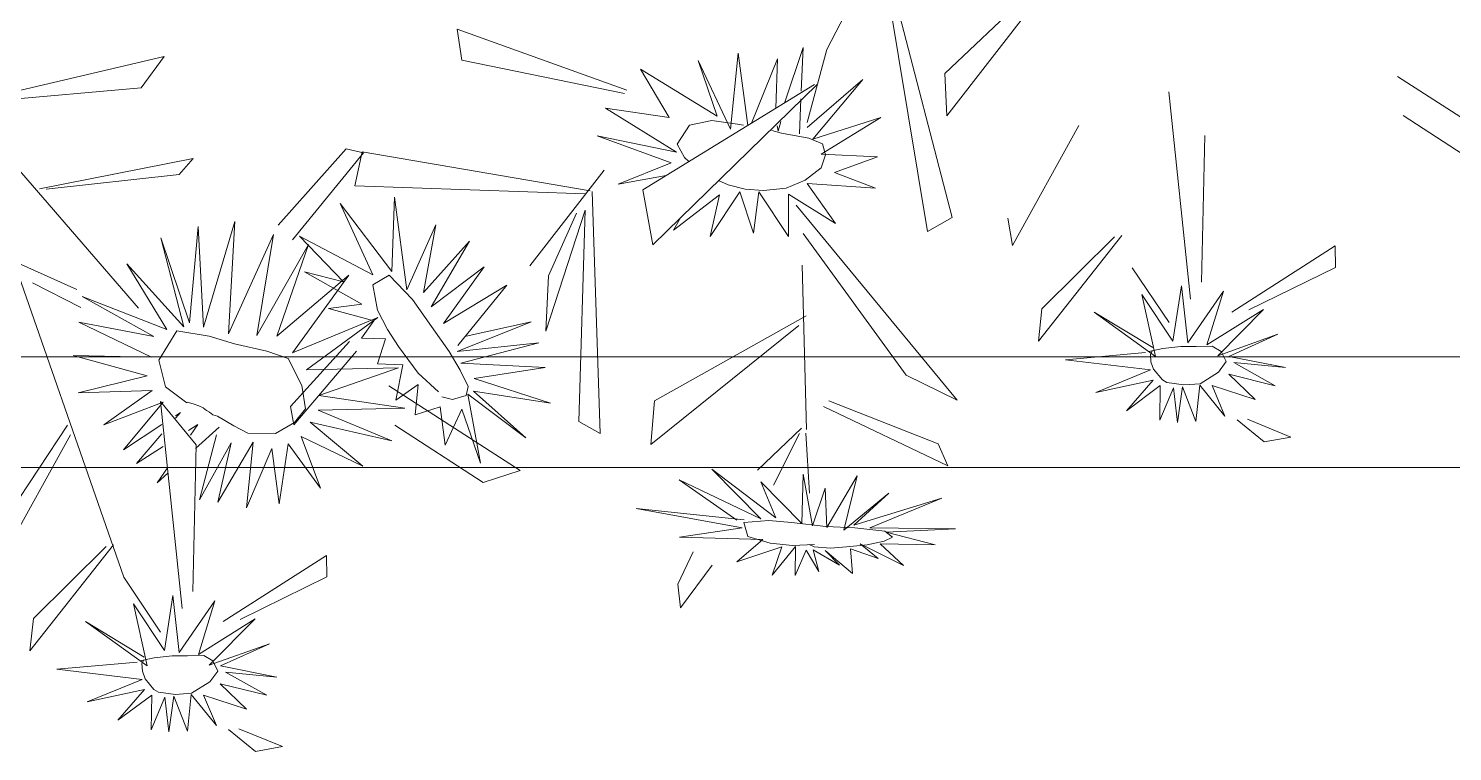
# Model space of a CAD drawing. Header units: inches. Extents: x -173 to 14008, y -3334 to 10368.
# Drawn here: x 5385.27 to 5420.91, y 7033.41 to 7051.51 of the extents above; entities that cross this region are included whole.
import ezdxf

# ---------------------------------------------------------------- set-up
doc = ezdxf.new("R2010")
doc.units = ezdxf.units.IN
doc.header["$MEASUREMENT"] = 0
doc.layers.add('ARREDAMENTO', color=8, linetype='Continuous', lineweight=18)

msp = doc.modelspace()

# ---------------------------------------------------------------- linework, layer by layer
at = {"layer": 'ARREDAMENTO', "linetype": 'Continuous'}
for p, q in [((5405.252, 7050.988), (5408, 7056.259)), ((5408.391, 7046.783), (5406.651, 7053.45)), ((5406.69, 7052.974), (5407.772, 7046.431)), ((5408.201, 7050.381), (5410.334, 7052.4)), ((5410.463, 7052.172), (5408.254, 7049.328)), ((5396.12, 7050.721), (5396.004, 7051.495)), ((5396.004, 7051.495), (5400.248, 7049.971)), ((5388.668, 7050.813), (5383.598, 7049.619)), ((5388.092, 7050.028), (5388.668, 7050.813)), ((5400.189, 7049.888), (5396.12, 7050.721)), ((5402.032, 7050.709), (5402.509, 7049.315)), ((5402.844, 7048.993), (5402.032, 7050.709)), ((5403.035, 7050.895), (5402.844, 7048.993)), ((5403.275, 7049.085), (5403.035, 7050.895)), ((5403.366, 7049.141), (5404.016, 7050.748)), ((5403.974, 7049.514), (5404.016, 7050.748)), ((5404.189, 7049.646), (5404.658, 7051.038)), ((5404.613, 7049.939), (5404.658, 7051.038)), ((5405.252, 7050.988), (5404.758, 7049.155)), ((5400.585, 7050.492), (5401.302, 7049.285)), ((5402.509, 7049.315), (5400.585, 7050.492)), ((5408.254, 7049.328), (5408.201, 7050.381)), ((5383.54, 7049.624), (5388.092, 7050.028)), ((5404.947, 7050.111), (5400.649, 7047.475)), ((5400.896, 7046.099), (5405.014, 7050.12)), ((5406.156, 7050.233), (5404.763, 7049.033)), ((5404.905, 7048.742), (5406.156, 7050.233)), ((5419.53, 7050.31), (5422.819, 7048.198)), ((5387.657, 7037.776), (5383.523, 7049.639)), ((5404.605, 7049.748), (5404.569, 7048.875)), ((5413.812, 7049.924), (5414.354, 7044.74)), ((5388.027, 7044.513), (5383.84, 7049.345)), ((5399.712, 7049.516), (5401.486, 7048.415)), ((5401.302, 7049.285), (5399.712, 7049.516)), ((5406.607, 7049.282), (5404.905, 7048.742)), ((5405.11, 7048.365), (5406.607, 7049.282)), ((5421.893, 7047.891), (5419.676, 7049.33)), ((5401.816, 7049.094), (5401.506, 7048.618)), ((5402.375, 7049.207), (5401.816, 7049.094)), ((5403.014, 7049.114), (5402.375, 7049.207)), ((5403.168, 7049.092), (5403.014, 7049.114)), ((5403.874, 7048.955), (5404.119, 7048.894)), ((5404.036, 7048.939), (5404.009, 7049.078)), ((5404.099, 7049.182), (5404.036, 7048.939)), ((5411.56, 7049.086), (5409.902, 7046.083)), ((5399.507, 7048.827), (5401.357, 7048.145)), ((5401.486, 7048.415), (5399.507, 7048.827)), ((5401.506, 7048.618), (5401.688, 7048.281)), ((5404.803, 7048.766), (5404.119, 7048.894)), ((5405.143, 7048.621), (5404.803, 7048.766)), ((5405.217, 7048.351), (5405.143, 7048.621)), ((5414.627, 7045.163), (5414.707, 7048.835)), ((5389.391, 7048.259), (5385.55, 7047.494)), ((5389.043, 7047.857), (5389.391, 7048.259)), ((5391.519, 7046.587), (5393.221, 7048.501)), ((5393.653, 7048.402), (5391.877, 7046.224)), ((5393.221, 7048.501), (5393.653, 7048.402)), ((5393.626, 7048.424), (5393.436, 7047.572)), ((5399.325, 7047.45), (5393.626, 7048.424)), ((5401.8, 7048.18), (5401.688, 7048.281)), ((5405.109, 7048.021), (5405.217, 7048.351)), ((5406.522, 7048.299), (5405.11, 7048.365)), ((5405.447, 7047.908), (5406.522, 7048.299)), ((5385.719, 7047.488), (5389.043, 7047.857)), ((5397.819, 7045.572), (5399.682, 7047.961)), ((5401.357, 7048.145), (5400.028, 7047.613)), ((5404.712, 7047.712), (5405.109, 7048.021)), ((5406.47, 7047.517), (5405.447, 7047.908)), ((5393.436, 7047.572), (5399.214, 7047.371)), ((5401.235, 7047.834), (5400.028, 7047.613)), ((5402.543, 7047.707), (5402.779, 7047.599)), ((5402.779, 7047.599), (5403.209, 7047.49)), ((5403.666, 7047.46), (5404.237, 7047.512)), ((5404.237, 7047.512), (5404.712, 7047.712)), ((5404.763, 7047.633), (5406.47, 7047.517)), ((5405.465, 7046.626), (5404.763, 7047.633)), ((5394.429, 7047.288), (5394.368, 7045.43)), ((5394.739, 7044.966), (5394.429, 7047.288)), ((5399.383, 7047.431), (5399.581, 7041.371)), ((5400.649, 7047.475), (5400.896, 7046.099)), ((5401.417, 7046.461), (5402.565, 7047.351)), ((5402.328, 7046.304), (5403.077, 7047.419)), ((5402.565, 7047.351), (5402.328, 7046.304)), ((5403.077, 7047.419), (5403.413, 7046.387)), ((5403.209, 7047.49), (5403.666, 7047.46)), ((5403.413, 7046.387), (5403.55, 7047.426)), ((5403.55, 7047.426), (5404.291, 7046.308)), ((5404.291, 7046.308), (5404.295, 7047.363)), ((5404.295, 7047.363), (5405.465, 7046.626)), ((5393.074, 7047.13), (5393.889, 7045.344)), ((5394.368, 7045.43), (5393.074, 7047.13)), ((5399.206, 7046.964), (5398.22, 7043.931)), ((5398.287, 7045.324), (5398.983, 7046.887)), ((5399.042, 7041.675), (5399.206, 7046.964)), ((5401.599, 7046.785), (5401.417, 7046.461)), ((5408.514, 7042.209), (5404.487, 7047.085)), ((5407.772, 7046.431), (5408.391, 7046.783)), ((5389.3, 7044.145), (5389.516, 7046.553)), ((5389.516, 7046.553), (5389.655, 7044.037)), ((5389.655, 7044.037), (5390.435, 7046.678)), ((5390.435, 7046.678), (5390.276, 7043.872)), ((5395.468, 7046.599), (5394.739, 7044.966)), ((5395.159, 7044.901), (5395.468, 7046.599)), ((5409.902, 7046.083), (5409.785, 7046.763)), ((5388.586, 7046.268), (5389.3, 7044.145)), ((5389.164, 7044.046), (5388.586, 7046.268)), ((5390.276, 7043.872), (5391.401, 7046.356)), ((5391.401, 7046.356), (5390.988, 7043.825)), ((5390.988, 7043.825), (5392.284, 7046.105)), ((5392.284, 7046.105), (5391.49, 7043.807)), ((5392.052, 7046.31), (5393.16, 7045.169)), ((5393.889, 7045.344), (5392.052, 7046.31)), ((5396.307, 7046.184), (5395.159, 7044.901)), ((5395.352, 7044.547), (5396.307, 7046.184)), ((5404.658, 7046.377), (5407.237, 7042.835)), ((5412.636, 7046.33), (5410.549, 7043.681)), ((5410.635, 7044.49), (5412.452, 7046.293)), ((5417.969, 7046.069), (5415.384, 7044.413)), ((5417.98, 7045.53), (5417.969, 7046.069)), ((5385.018, 7045.635), (5386.481, 7044.982)), ((5387.732, 7045.621), (5389.164, 7044.046)), ((5388.736, 7043.977), (5387.732, 7045.621)), ((5392.183, 7045.422), (5393.611, 7044.612)), ((5393.16, 7045.169), (5392.183, 7045.422)), ((5396.674, 7045.548), (5395.352, 7044.547)), ((5395.658, 7044.125), (5396.674, 7045.548)), ((5404.743, 7041.474), (5404.634, 7045.589)), ((5412.896, 7045.523), (5413.816, 7044.149)), ((5415.81, 7044.467), (5417.98, 7045.53)), ((5385.373, 7045.148), (5386.586, 7044.53)), ((5391.49, 7043.807), (5393.292, 7045.335)), ((5393.292, 7045.335), (5391.88, 7043.391)), ((5394.296, 7045.339), (5393.891, 7045.096)), ((5393.891, 7045.096), (5394.006, 7044.457)), ((5394.881, 7044.729), (5394.296, 7045.339)), ((5397.245, 7045.089), (5395.658, 7044.125)), ((5396.014, 7043.58), (5397.245, 7045.089)), ((5398.22, 7043.931), (5398.287, 7045.324)), ((5414.124, 7045.066), (5413.913, 7043.688)), ((5414.283, 7043.643), (5414.124, 7045.066)), ((5386.613, 7044.805), (5388.736, 7043.977)), ((5388.406, 7043.799), (5386.613, 7044.805)), ((5395.357, 7044.051), (5394.881, 7044.729)), ((5413.137, 7044.857), (5413.48, 7043.302)), ((5413.913, 7043.688), (5413.137, 7044.857)), ((5415.176, 7044.936), (5414.283, 7043.643)), ((5414.764, 7043.59), (5415.176, 7044.936)), ((5393.611, 7044.612), (5392.783, 7044.504)), ((5392.783, 7044.504), (5393.912, 7044.19)), ((5394.006, 7044.457), (5394.26, 7043.98)), ((5400.94, 7042.191), (5404.735, 7044.321)), ((5410.549, 7043.681), (5410.635, 7044.49)), ((5411.941, 7044.412), (5413.407, 7043.523)), ((5413.48, 7043.302), (5411.941, 7044.412)), ((5416.181, 7044.481), (5414.764, 7043.59)), ((5415.033, 7043.321), (5416.181, 7044.481)), ((5386.534, 7044.163), (5388.406, 7043.799)), ((5388.348, 7043.286), (5386.534, 7044.163)), ((5391.88, 7043.391), (5394.019, 7044.274)), ((5394.019, 7044.274), (5392.229, 7042.971)), ((5393.912, 7044.19), (5393.605, 7043.756)), ((5394.26, 7043.98), (5394.53, 7043.555)), ((5395.803, 7043.424), (5395.357, 7044.051)), ((5395.998, 7043.425), (5397.85, 7044.17)), ((5397.85, 7044.17), (5396.227, 7043.811)), ((5404.552, 7044.081), (5400.844, 7041.099)), ((5391.829, 7042.046), (5393.31, 7043.678)), ((5393.605, 7043.756), (5394.206, 7043.742)), ((5394.206, 7043.742), (5394.006, 7043.117)), ((5398.043, 7043.644), (5395.998, 7043.425)), ((5396.093, 7043.138), (5398.043, 7043.644)), ((5416.54, 7043.856), (5415.033, 7043.321)), ((5415.314, 7043.305), (5416.54, 7043.856)), ((5386.393, 7043.322), (5388.348, 7043.286)), ((5388.241, 7042.814), (5386.393, 7043.322)), ((5393.485, 7043.432), (5391.911, 7041.588)), ((5394.53, 7043.555), (5395.024, 7042.882)), ((5396.074, 7042.957), (5395.803, 7043.424)), ((5413.228, 7043.397), (5411.225, 7043.218)), ((5411.225, 7043.218), (5413.355, 7042.967)), ((5413.661, 7043.503), (5413.308, 7043.428)), ((5413.401, 7043.453), (5413.351, 7043.36)), ((5413.351, 7043.36), (5413.362, 7043.171)), ((5414.107, 7043.555), (5413.661, 7043.503)), ((5414.492, 7043.552), (5414.107, 7043.555)), ((5414.896, 7043.563), (5414.492, 7043.552)), ((5415.124, 7043.427), (5414.896, 7043.563)), ((5415.248, 7043.176), (5415.124, 7043.427)), ((5416.731, 7043.023), (5415.314, 7043.305)), ((5392.229, 7042.971), (5394.531, 7043.018)), ((5394.531, 7043.018), (5392.536, 7042.321)), ((5394.006, 7043.117), (5394.641, 7043.089)), ((5394.641, 7043.089), (5394.464, 7042.204)), ((5395.024, 7042.882), (5395.53, 7042.417)), ((5396.277, 7042.553), (5396.074, 7042.957)), ((5398.207, 7043.023), (5396.093, 7043.138)), ((5396.427, 7042.752), (5398.207, 7043.023)), ((5413.355, 7042.967), (5411.985, 7042.401)), ((5413.362, 7043.171), (5413.43, 7042.983)), ((5413.43, 7042.983), (5413.651, 7042.713)), ((5414.593, 7042.618), (5415.053, 7042.905)), ((5415.053, 7042.905), (5415.248, 7043.176)), ((5415.31, 7042.859), (5416.475, 7042.569)), ((5415.971, 7042.221), (5415.31, 7042.859)), ((5415.441, 7043.15), (5416.731, 7043.023)), ((5416.475, 7042.569), (5415.441, 7043.15)), ((5386.514, 7042.395), (5388.241, 7042.814)), ((5394.291, 7042.563), (5397.58, 7040.451)), ((5394.464, 7042.204), (5395.023, 7042.597)), ((5395.023, 7042.597), (5394.952, 7041.838)), ((5396.229, 7042.326), (5396.277, 7042.553)), ((5398.337, 7042.13), (5396.427, 7042.752)), ((5407.237, 7042.835), (5408.514, 7042.209)), ((5411.985, 7042.401), (5413.417, 7042.709)), ((5413.417, 7042.709), (5412.751, 7041.943)), ((5412.751, 7041.943), (5413.597, 7042.572)), ((5413.597, 7042.572), (5413.582, 7041.706)), ((5413.582, 7041.706), (5413.927, 7042.519)), ((5413.651, 7042.713), (5413.764, 7042.65)), ((5413.764, 7042.65), (5414.188, 7042.59)), ((5413.927, 7042.519), (5414.028, 7041.65)), ((5414.028, 7041.65), (5414.15, 7042.545)), ((5414.15, 7042.545), (5414.49, 7041.673)), ((5414.188, 7042.59), (5414.593, 7042.618)), ((5414.49, 7041.673), (5414.582, 7042.587)), ((5414.582, 7042.587), (5415.215, 7041.811)), ((5414.893, 7042.573), (5415.971, 7042.221)), ((5415.215, 7041.811), (5414.893, 7042.573)), ((5388.371, 7042.447), (5386.514, 7042.395)), ((5387.162, 7041.594), (5388.371, 7042.447)), ((5388.642, 7042.157), (5387.162, 7041.594)), ((5387.647, 7040.967), (5388.642, 7042.157)), ((5388.573, 7042.177), (5389.115, 7036.993)), ((5389.468, 7041.088), (5388.573, 7042.177)), ((5392.536, 7042.321), (5394.687, 7042.008)), ((5395.615, 7042.292), (5395.887, 7042.223)), ((5395.887, 7042.223), (5396.229, 7042.326)), ((5396.266, 7042.36), (5397.715, 7041.263)), ((5396.587, 7040.634), (5396.266, 7042.36)), ((5396.406, 7042.43), (5398.337, 7042.13)), ((5397.715, 7041.263), (5396.406, 7042.43)), ((5400.844, 7041.099), (5400.94, 7042.191)), ((5408.034, 7041.116), (5405.303, 7042.195)), ((5388.948, 7041.816), (5389.073, 7041.898)), ((5388.95, 7041.754), (5389.073, 7041.898)), ((5391.911, 7041.588), (5391.829, 7042.046)), ((5394.687, 7042.008), (5392.52, 7041.958)), ((5392.52, 7041.958), (5394.366, 7041.188)), ((5394.952, 7041.838), (5395.574, 7042.043)), ((5395.574, 7042.043), (5395.704, 7041.085)), ((5395.704, 7041.085), (5396.12, 7041.979)), ((5396.12, 7041.979), (5396.587, 7040.634)), ((5405.169, 7042.052), (5408.278, 7040.566)), ((5384.546, 7039.015), (5386.252, 7041.585)), ((5388.61, 7041.595), (5387.647, 7040.967)), ((5389.274, 7041.448), (5389.513, 7041.601)), ((5389.324, 7041.33), (5389.513, 7041.601)), ((5389.449, 7040.998), (5390.042, 7041.531)), ((5392.321, 7041.66), (5393.642, 7040.553)), ((5394.366, 7041.188), (5392.321, 7041.66)), ((5396.653, 7040.144), (5394.437, 7041.583)), ((5399.581, 7041.371), (5399.042, 7041.675)), ((5403.52, 7040.454), (5404.616, 7041.505)), ((5415.521, 7041.715), (5416.193, 7041.161)), ((5416.865, 7041.283), (5415.78, 7041.732)), ((5386.321, 7041.339), (5384.663, 7038.336)), ((5388.614, 7041.363), (5387.977, 7040.621)), ((5389.388, 7037.416), (5389.468, 7041.088)), ((5389.555, 7039.712), (5389.974, 7041.34)), ((5390.345, 7041.136), (5389.555, 7039.712)), ((5390.892, 7041.159), (5390.013, 7039.655)), ((5390.013, 7039.655), (5390.345, 7041.136)), ((5390.729, 7039.512), (5390.892, 7041.159)), ((5391.774, 7041.113), (5391.546, 7039.616)), ((5392.58, 7040.009), (5391.774, 7041.113)), ((5392.093, 7041.299), (5392.58, 7040.009)), ((5393.642, 7040.553), (5392.093, 7041.299)), ((5404.571, 7041.37), (5403.919, 7040.081)), ((5404.73, 7041.38), (5404.818, 7039.88)), ((5408.278, 7040.566), (5408.034, 7041.116)), ((5416.193, 7041.161), (5416.865, 7041.283)), ((5388.643, 7041.046), (5387.977, 7040.621)), ((5391.361, 7040.999), (5390.729, 7039.512)), ((5391.546, 7039.616), (5391.361, 7040.999)), ((5388.753, 7040.511), (5388.491, 7040.137)), ((5388.759, 7040.378), (5388.491, 7040.137)), ((5397.58, 7040.451), (5396.653, 7040.144)), ((5402.37, 7040.477), (5403.604, 7039.234)), ((5403.979, 7039.264), (5402.37, 7040.477)), ((5401.556, 7040.217), (5402.999, 7039.206)), ((5403.604, 7039.234), (5401.556, 7040.217)), ((5403.598, 7040.166), (5403.979, 7039.264)), ((5404.626, 7039.117), (5403.598, 7040.166)), ((5404.662, 7040.358), (5404.626, 7039.117)), ((5404.895, 7039.064), (5404.662, 7040.358)), ((5405.207, 7040.009), (5404.895, 7039.064)), ((5405.252, 7039.02), (5405.207, 7040.009)), ((5406.007, 7040.318), (5405.252, 7039.02)), ((5405.676, 7038.955), (5406.007, 7040.318)), ((5406.801, 7039.88), (5405.676, 7038.955)), ((5405.924, 7039.081), (5406.801, 7039.88)), ((5408.126, 7039.756), (5405.924, 7039.081)), ((5406.326, 7039.012), (5408.126, 7039.756)), ((5400.482, 7039.493), (5403.136, 7039.012)), ((5403.186, 7039.213), (5400.482, 7039.493)), ((5403.136, 7039.012), (5401.562, 7038.779)), ((5408.474, 7038.991), (5406.326, 7039.012)), ((5406.738, 7038.905), (5408.474, 7038.991)), ((5387.397, 7038.583), (5385.31, 7035.934)), ((5401.562, 7038.779), (5403.646, 7038.72)), ((5403.646, 7038.72), (5402.996, 7038.162)), ((5406.087, 7038.616), (5407.172, 7038.069)), ((5406.535, 7038.248), (5406.087, 7038.616)), ((5406.585, 7038.61), (5407.961, 7038.584)), ((5407.172, 7038.069), (5406.585, 7038.61)), ((5407.961, 7038.584), (5406.738, 7038.905)), ((5385.396, 7036.743), (5387.213, 7038.546)), ((5392.73, 7038.322), (5390.145, 7036.666)), ((5392.741, 7037.783), (5392.73, 7038.322)), ((5401.522, 7037.602), (5401.908, 7038.409)), ((5402.996, 7038.162), (5404.122, 7038.537)), ((5403.881, 7037.829), (5404.47, 7038.548)), ((5404.122, 7038.537), (5403.881, 7037.829)), ((5404.47, 7038.548), (5404.461, 7037.817)), ((5404.461, 7037.817), (5404.731, 7038.452)), ((5404.731, 7038.452), (5405.049, 7037.916)), ((5404.913, 7038.46), (5405.569, 7038.081)), ((5405.049, 7037.916), (5404.913, 7038.46)), ((5405.207, 7038.442), (5405.891, 7037.873)), ((5405.569, 7038.081), (5405.207, 7038.442)), ((5405.843, 7038.485), (5406.535, 7038.248)), ((5405.891, 7037.873), (5405.843, 7038.485)), ((5402.386, 7038.074), (5401.588, 7037.014)), ((5387.657, 7037.776), (5388.577, 7036.402)), ((5390.571, 7036.72), (5392.741, 7037.783)), ((5401.588, 7037.014), (5401.522, 7037.602)), ((5388.885, 7037.319), (5388.674, 7035.941)), ((5389.044, 7035.896), (5388.885, 7037.319)), ((5389.937, 7037.189), (5389.044, 7035.896)), ((5389.525, 7035.843), (5389.937, 7037.189)), ((5387.898, 7037.11), (5388.241, 7035.555)), ((5388.674, 7035.941), (5387.898, 7037.11)), ((5385.31, 7035.934), (5385.396, 7036.743)), ((5386.702, 7036.665), (5388.167, 7035.776)), ((5388.241, 7035.555), (5386.702, 7036.665)), ((5390.942, 7036.734), (5389.525, 7035.843)), ((5389.794, 7035.574), (5390.942, 7036.734)), ((5391.301, 7036.109), (5389.794, 7035.574)), ((5390.075, 7035.558), (5391.301, 7036.109)), ((5388.422, 7035.756), (5388.069, 7035.681)), ((5388.868, 7035.808), (5388.422, 7035.756)), ((5389.253, 7035.805), (5388.868, 7035.808)), ((5389.657, 7035.816), (5389.253, 7035.805)), ((5389.885, 7035.68), (5389.657, 7035.816)), ((5387.989, 7035.65), (5385.985, 7035.471)), ((5385.985, 7035.471), (5388.116, 7035.22)), ((5388.162, 7035.706), (5388.111, 7035.613)), ((5388.111, 7035.613), (5388.123, 7035.424)), ((5388.123, 7035.424), (5388.191, 7035.236)), ((5389.814, 7035.158), (5390.008, 7035.428)), ((5390.008, 7035.428), (5389.885, 7035.68)), ((5391.492, 7035.276), (5390.075, 7035.558)), ((5390.201, 7035.403), (5391.492, 7035.276)), ((5391.236, 7034.822), (5390.201, 7035.403)), ((5388.116, 7035.22), (5386.745, 7034.654)), ((5388.191, 7035.236), (5388.412, 7034.966)), ((5389.354, 7034.871), (5389.814, 7035.158)), ((5390.071, 7035.111), (5391.236, 7034.822)), ((5390.732, 7034.473), (5390.071, 7035.111)), ((5386.745, 7034.654), (5388.178, 7034.962)), ((5388.178, 7034.962), (5387.512, 7034.196)), ((5387.512, 7034.196), (5388.358, 7034.824)), ((5388.358, 7034.824), (5388.343, 7033.959)), ((5388.343, 7033.959), (5388.688, 7034.772)), ((5388.412, 7034.966), (5388.524, 7034.903)), ((5388.524, 7034.903), (5388.949, 7034.843)), ((5388.688, 7034.772), (5388.789, 7033.903)), ((5388.789, 7033.903), (5388.911, 7034.798)), ((5388.911, 7034.798), (5389.25, 7033.926)), ((5388.949, 7034.843), (5389.354, 7034.871)), ((5389.25, 7033.926), (5389.343, 7034.84)), ((5389.343, 7034.84), (5389.976, 7034.064)), ((5389.654, 7034.826), (5390.732, 7034.473)), ((5389.976, 7034.064), (5389.654, 7034.826)), ((5390.282, 7033.968), (5390.954, 7033.414)), ((5391.626, 7033.536), (5390.541, 7033.984)), ((5390.954, 7033.414), (5391.626, 7033.536))]:
    msp.add_line(p, q, dxfattribs=at)
at = {"layer": 'ARREDAMENTO', "elevation": -27.277}
for points in [[(5353.741, 7072.857), (5492.325, 7072.857), (5492.325, 7040.521), (5353.741, 7040.521)], [(5356.512, 7070.086), (5489.553, 7070.086), (5489.553, 7043.293), (5356.512, 7043.293)]]:
    msp.add_lwpolyline(points, close=True, dxfattribs=at)
at = {"layer": 'ARREDAMENTO', "linetype": 'Continuous'}
for points in [[(5390.001, 7041.806), (5390.415, 7041.569), (5390.765, 7041.38), (5391.457, 7041.37), (5391.93, 7041.645), (5392.208, 7041.99), (5392.115, 7042.578), (5391.768, 7043.251), (5391.236, 7043.432), (5390.427, 7043.614), (5389.792, 7043.814), (5388.987, 7043.941), (5388.532, 7043.212), (5388.705, 7042.541), (5389.238, 7042.145)], [(5390.001, 7041.806), (5389.885, 7041.839), (5389.806, 7041.904), (5389.726, 7041.949), (5389.648, 7042.016), (5389.54, 7042.069), (5389.393, 7042.114), (5389.24, 7042.156), (5389.238, 7042.145)], [(5404.807, 7038.592), (5404.936, 7038.533), (5405.342, 7038.507), (5405.743, 7038.541), (5406.258, 7038.587), (5406.686, 7038.678), (5406.893, 7038.775), (5406.705, 7038.929), (5405.949, 7039.015), (5405.228, 7039.049), (5404.369, 7039.148), (5403.804, 7039.192), (5403.172, 7039.144), (5403.271, 7038.792), (5403.83, 7038.625), (5404.393, 7038.57), (5404.946, 7038.597)]]:
    msp.add_lwpolyline(points, dxfattribs=at)

doc.saveas('drawing.dxf')
